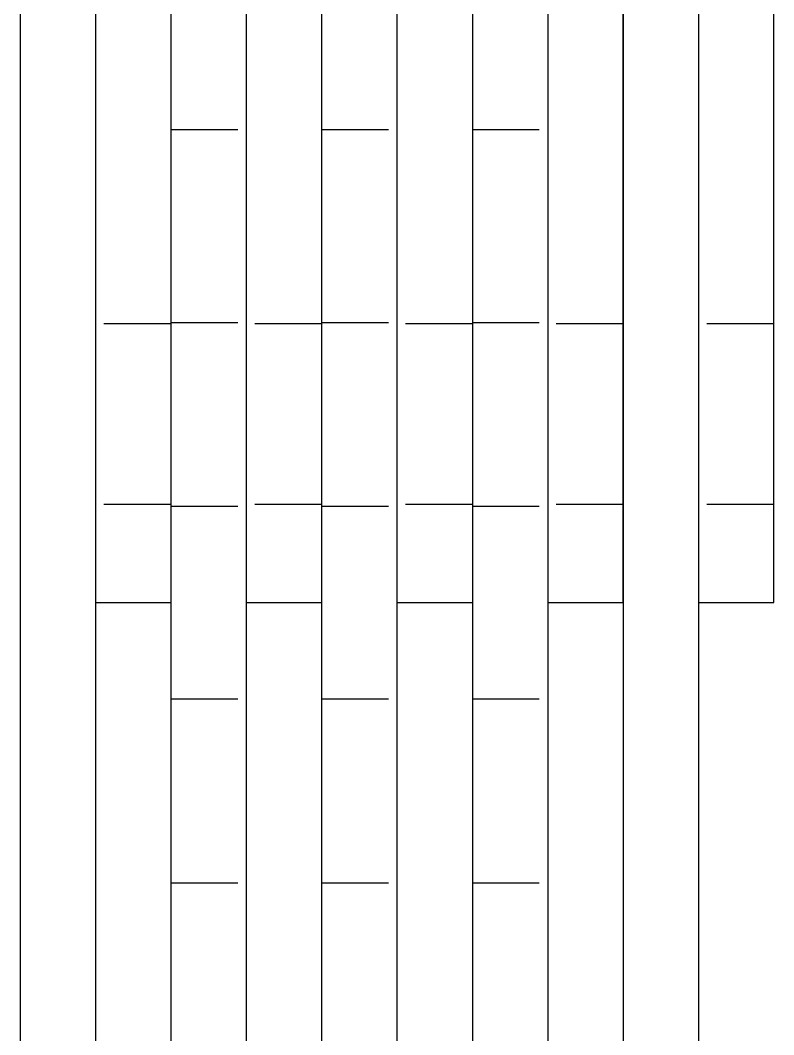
# Model space of a CAD drawing. Header units: millimetres. Extents: x -116965 to 323937, y 291661 to 566926.
# Drawn here: x -23626.1 to -23590.38, y 302852.65 to 302900.75 of the extents above; entities that cross this region are included whole.
import ezdxf

# ---------------------------------------------------------------- set-up
doc = ezdxf.new("R2010")
doc.units = ezdxf.units.MM
doc.linetypes.add('HIDDEN2', pattern=[4.7625, 3.175, -1.5875])
doc.layers.add('ALPHA', color=255, linetype='Continuous')
doc.layers.add('Pointille_Court', color=40, linetype='HIDDEN2', lineweight=25)

msp = doc.modelspace()

# ---------------------------------------------------------------- linework, layer by layer
at = {"layer": 'ALPHA'}
for p, q in [((-23622.524922, 302909.137493), (-23622.524922, 302873.139813)), ((-23597.524922, 302873.139813), (-23597.524922, 302909.064238)), ((-23593.953493, 302909.137493), (-23593.953493, 302873.139813)), ((-23626.096351, 302908.854098), (-23626.096351, 302819.568384)), ((-23622.524922, 302908.854098), (-23622.524922, 302819.568384)), ((-23618.953493, 302908.854098), (-23618.953493, 302819.568384)), ((-23615.382065, 302908.854098), (-23615.382065, 302819.568384)), ((-23611.810636, 302908.854098), (-23611.810636, 302819.568384)), ((-23608.239208, 302908.854098), (-23608.239208, 302819.568384)), ((-23604.667779, 302908.854098), (-23604.667779, 302819.568384)), ((-23601.096351, 302908.854098), (-23601.096351, 302819.568384)), ((-23597.524922, 302908.854098), (-23597.524922, 302819.568384)), ((-23593.953493, 302908.854098), (-23593.953493, 302819.568384)), ((-23590.382065, 302873.139813), (-23590.382065, 302903.139813)), ((-23622.524922, 302873.139813), (-23618.953493, 302873.139813)), ((-23615.382065, 302873.139813), (-23611.810636, 302873.139813)), ((-23608.239208, 302873.139813), (-23604.667779, 302873.139813)), ((-23601.096351, 302873.139813), (-23597.524922, 302873.139813)), ((-23593.953493, 302873.139813), (-23590.382065, 302873.139813))]:
    msp.add_line(p, q, dxfattribs=at)
at = {"layer": 'Pointille_Court'}
for p, q in [((-23618.953493, 302895.568384), (-23615.382065, 302895.568384)), ((-23611.810636, 302895.568384), (-23608.239208, 302895.568384)), ((-23604.667779, 302895.568384), (-23601.096351, 302895.568384)), ((-23618.953493, 302886.354098), (-23622.524922, 302886.354098)), ((-23618.953493, 302886.425527), (-23615.382065, 302886.425527)), ((-23611.810636, 302886.354098), (-23615.382065, 302886.354098)), ((-23611.810636, 302886.425527), (-23608.239208, 302886.425527)), ((-23604.667779, 302886.354098), (-23608.239208, 302886.354098)), ((-23604.667779, 302886.425527), (-23601.096351, 302886.425527)), ((-23597.524922, 302886.354098), (-23601.096351, 302886.354098)), ((-23590.382065, 302886.354098), (-23593.953493, 302886.354098)), ((-23618.953493, 302877.78267), (-23622.524922, 302877.78267)), ((-23618.953493, 302877.711241), (-23615.382065, 302877.711241)), ((-23611.810636, 302877.78267), (-23615.382065, 302877.78267)), ((-23611.810636, 302877.711241), (-23608.239208, 302877.711241)), ((-23604.667779, 302877.78267), (-23608.239208, 302877.78267)), ((-23604.667779, 302877.711241), (-23601.096351, 302877.711241)), ((-23597.524922, 302877.78267), (-23601.096351, 302877.78267)), ((-23590.382065, 302877.78267), (-23593.953493, 302877.78267)), ((-23618.953493, 302868.568384), (-23615.382065, 302868.568384)), ((-23611.810636, 302868.568384), (-23608.239208, 302868.568384)), ((-23604.667779, 302868.568384), (-23601.096351, 302868.568384)), ((-23618.953493, 302859.854098), (-23615.382065, 302859.854098)), ((-23611.810636, 302859.854098), (-23608.239208, 302859.854098)), ((-23604.667779, 302859.854098), (-23601.096351, 302859.854098))]:
    msp.add_line(p, q, dxfattribs=at)

doc.saveas('drawing.dxf')
